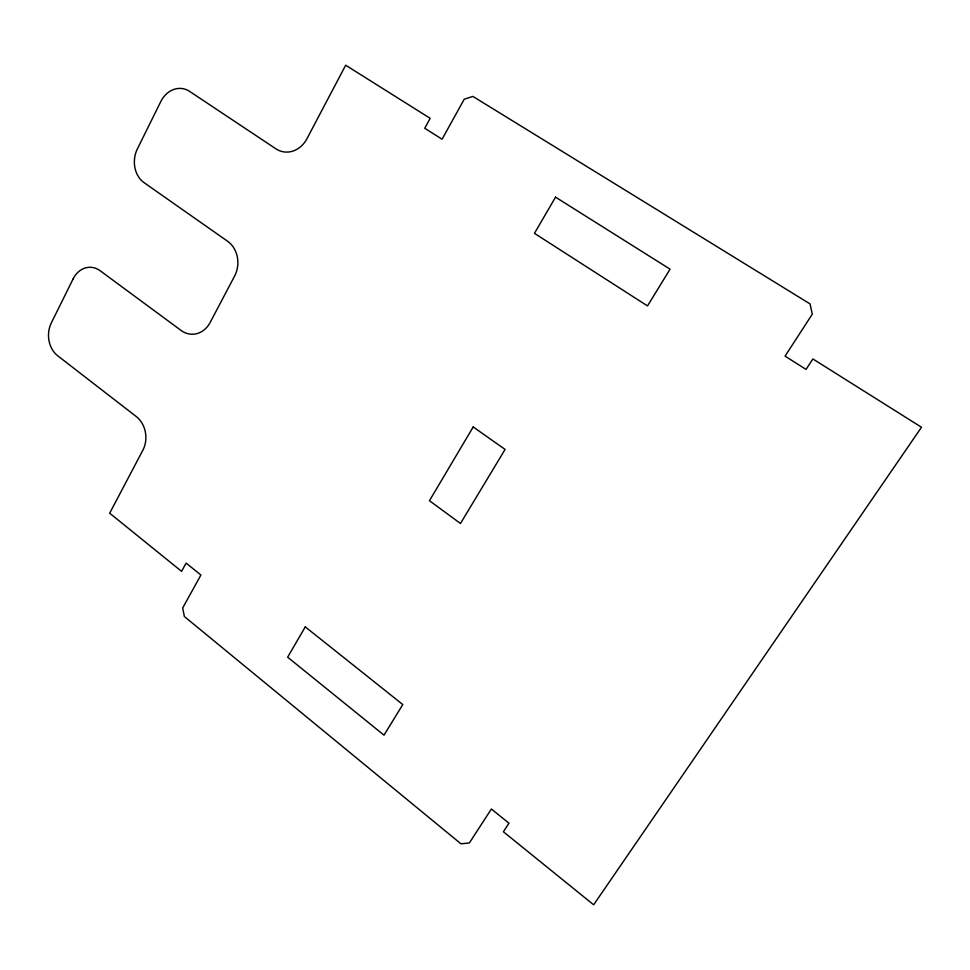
<?xml version="1.0" encoding="UTF-8"?>
<svg xmlns="http://www.w3.org/2000/svg" width="970" height="970" viewBox="0 0 970 970"><rect width="100%" height="100%" fill="white"/><g stroke="black" fill="none" stroke-linecap="round" stroke-linejoin="round"><path stroke-width="1.45" d="M73.102 278.923L51.289 323.022A23.862 19.388 88.4 0 0 57.703 355.772L136.224 416.518A24.201 20.03 84.5 0 1 142.881 450.177L109.683 513.191L181.572 571.354L186.119 563.085L200.911 575.016L182.675 607.984L184.361 616.508L460.92 843.791L469.359 842.978L491.378 809.016L508.983 823.203L503.382 831.751L593.652 904.792L921.5 427.249L812.872 358.949L806.034 369.4L785.069 356.148L812.278 314.171L810.047 303.901L472.899 96.418L464.242 99.195L442.077 139.231L424.751 128.27L430.195 118.352L345.684 65.208L306.956 138.71A26.141 22.383 -79.8 0 1 275.904 148.81L189.647 91.41A25.256 20.916 -81.8 0 0 160.765 101.607L137.376 148.919A24.929 20.612 -84.1 0 0 144.094 182.663L227.647 241.3A25.196 21.413 -87.4 0 1 234.631 276.001L210.138 322.501A24.905 21.049 -89.8 0 1 181.123 330.479L100.14 270.727A24.117 19.703 -89.8 0 0 73.102 278.923M305.283 626.887L287.641 657.187L383.999 735.151L402.792 704.547L305.283 626.887M555.531 197.152L534.458 233.346L647.511 305.926L670.076 269.163L555.531 197.152M473.214 426.945L429.467 500.714L460.471 523.485L505.091 449.437L473.214 426.945"/></g></svg>
